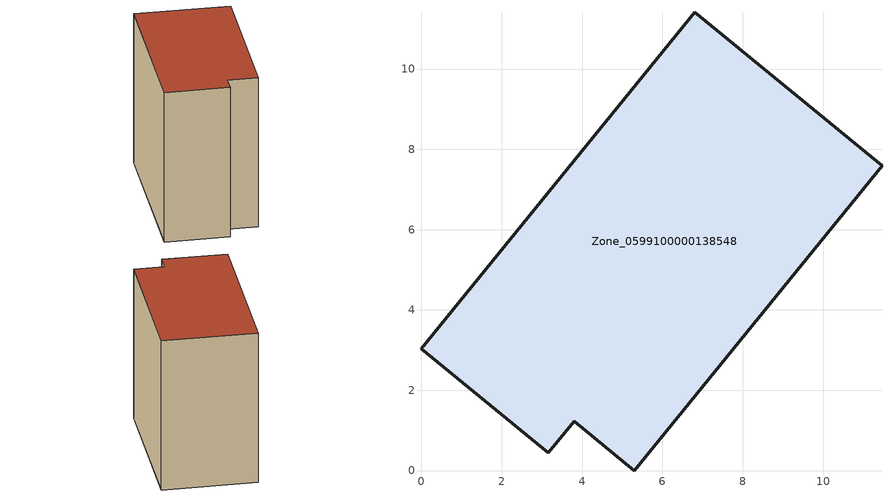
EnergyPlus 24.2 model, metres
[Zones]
Zone_0599100000138548
 floor ground (C_G): 3.8,1.23 3.16,0.45 0,3.03 6.8,11.41 11.47,7.59 5.3,0 z0
 wall outside (C_F): 6.8,11.41 0,3.03 3.16,0.45 3.8,1.23 5.3,0 11.47,7.59 6.8,11.41 z0:10.28
 roof outside (C_R): 5.3,0 11.47,7.59 6.8,11.41 0,3.03 3.16,0.45 3.8,1.23 z10.28
[BUILDING]
Pand.0599100000138548: North Axis=0; Terrain=City; Loads Convergence Tolerance Value=0.04; Temperature Convergence Tolerance Value=0.4; Solar Distribution=FullExterior; Maximum Number of Warmup Days=25; Minimum Number of Warmup Days=1
[Site:Location]
Rotterdam.The.Hague.AP_ZH_NLD Design_Conditions: Latitude=51.96; Longitude=4.45; Time Zone=1; Elevation=-4.5
[SITE:GROUNDTEMPERATURE:BUILDINGSURFACE]
18, 18, 18, 18, 18, 18, 18, 18, 18, 18, 18, 18
[MATERIAL] Thermal Absorptance=0.9; Solar Absorptance=0.7; Visible Absorptance=0.7
Name | Roughness | Thickness | Conductivity | Density | Specific Heat
G.TI.1946 | MediumSmooth | 0.15 | 1 | 540 | 1210
F.TI.1946 | Rough | 0.3 | 0.857143 | 1920 | 840
R.TI.1946 | MediumRough | 0.2 | 0.1 | 1500 | 1000
[CONSTRUCTION]
C_G: G.TI.1946
C_F: F.TI.1946
C_R: R.TI.1946
[ZONE]
Zone_0599100000138548: Type=1; Multiplier=1; Ceiling Height=Autocalculate; Volume=Autocalculate; Floor Area=autocalculate; Part of Total Floor Area=Yes
[ZONEINFILTRATION:DESIGNFLOWRATE]
Infil_Zone_0599100000138548: Zone or ZoneList or Space or SpaceList=Zone_0599100000138548; Schedule=AlwaysOn; Design Flow Rate Calculation Method=Flow/Area; Flow Rate per Floor Area=0.003; Constant Term Coefficient=1; Temperature Term Coefficient=0; Velocity Term Coefficient=0; Velocity Squared Term Coefficient=0
[HVACTEMPLATE:ZONE:IDEALLOADSAIRSYSTEM]
Zone_0599100000138548: Maximum Heating Supply Air Temperature=50; Minimum Cooling Supply Air Temperature=13; Maximum Heating Supply Air Humidity Ratio=0.0156; Minimum Cooling Supply Air Humidity Ratio=0.0077; Heating Limit=NoLimit; Cooling Limit=NoLimit; Dehumidification Control Type=ConstantSensibleHeatRatio; Cooling Sensible Heat Ratio=0.7; Dehumidification Setpoint=60; Humidification Control Type=None; Humidification Setpoint=30; Outdoor Air Method=None; Outdoor Air Flow Rate per Person=0.00944; Outdoor Air Flow Rate per Zone Floor Area=0; Outdoor Air Flow Rate per Zone=0; Demand Controlled Ventilation Type=None; Outdoor Air Economizer Type=NoEconomizer; Heat Recovery Type=None; Sensible Heat Recovery Effectiveness=0.7; Latent Heat Recovery Effectiveness=0.65
[ZONECONTROL:THERMOSTAT]
ThermostatControl_Zone_0599100000138548: Zone or ZoneList=Zone_0599100000138548; Control Type Schedule=DualSetpointControlType; Control 1=Thermostat_Zone_0599100000138548; Temperature Difference Between Cutout And Setpoint=0
[THERMOSTATSETPOINT:DUALSETPOINT]
Thermostat_Zone_0599100000138548: Heating Setpoint Temperature Schedule=HeatingSetpoint_Zone_0599100000138548; Cooling Setpoint Temperature Schedule=CoolingSetpoint_Zone_0599100000138548
[SCHEDULE:COMPACT]
HeatingSetpoint_Zone_0599100000138548: Through: 12/31, For: AllDays, Until: 24:00, 21
CoolingSetpoint_Zone_0599100000138548: Through: 12/31, For: AllDays, Until: 24:00, 24
DualSetpointControlType: Through: 12/31, For: AllDays, Until: 24:00, 4
AlwaysOn: Through: 12/31, For: AllDays, Until: 24:00, 1
